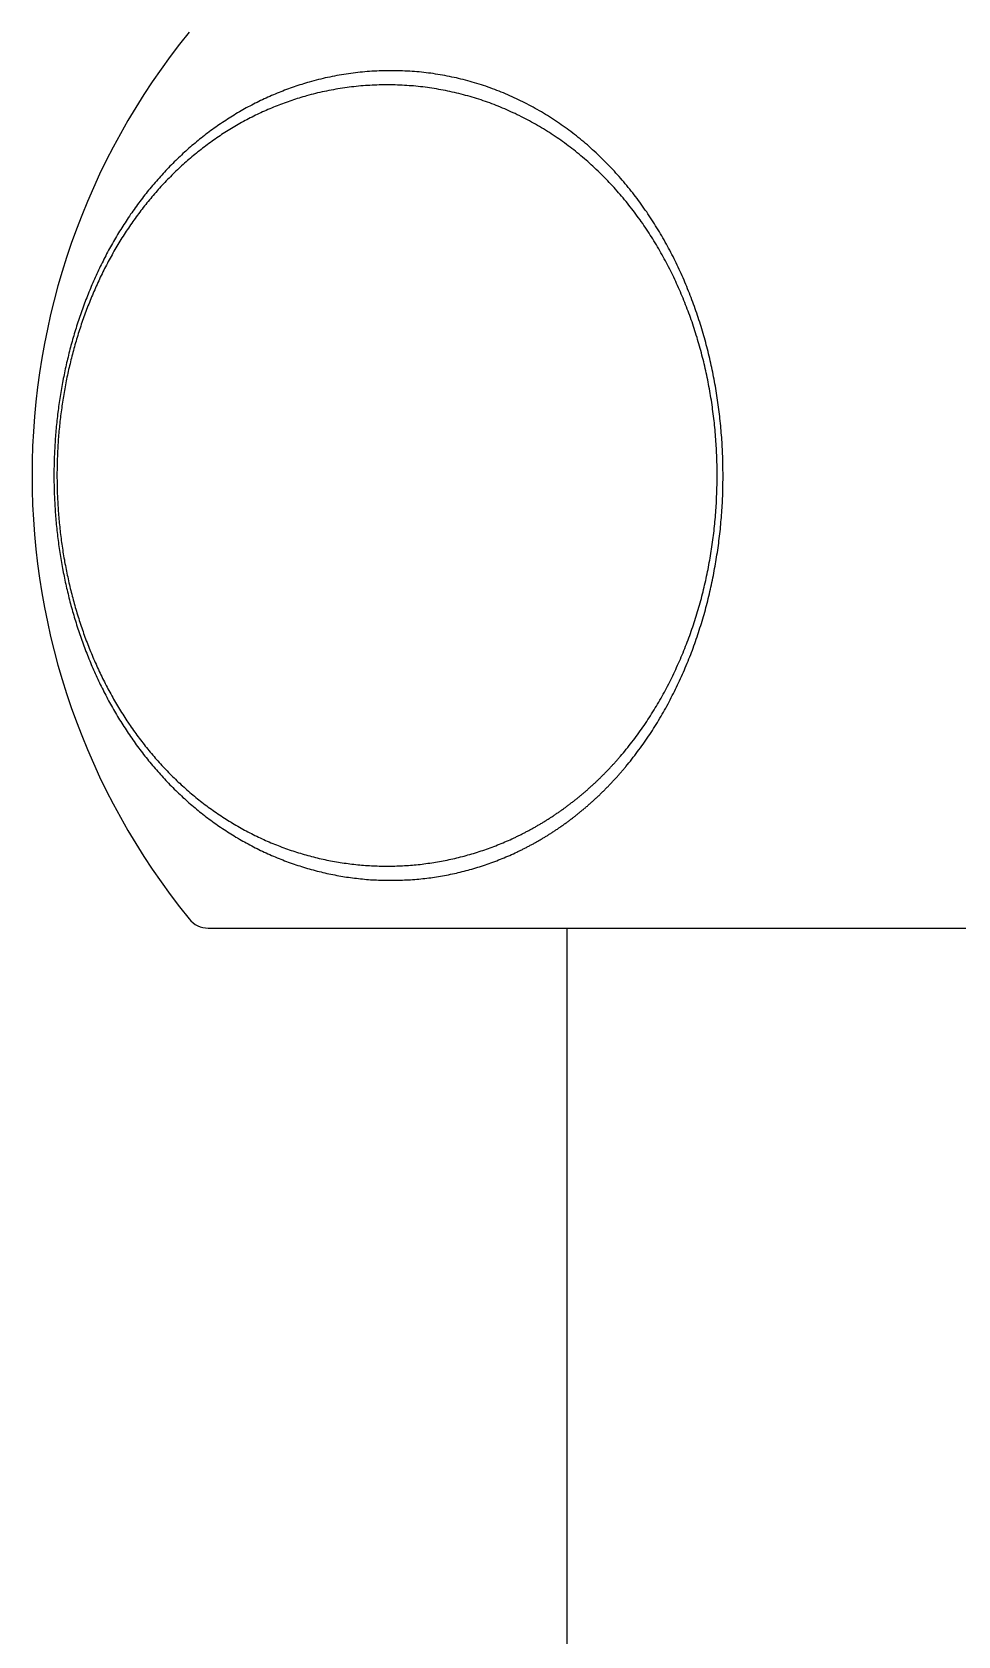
# Model space of a CAD drawing. Header units: millimetres. Extents: x 0 to 3800, y -67 to 2530.
# Drawn here: x 3342.38 to 3353.93, y 817.25 to 837.25 of the extents above; entities that cross this region are included whole.
import ezdxf

# ---------------------------------------------------------------- set-up
doc = ezdxf.new("R2010")
doc.units = ezdxf.units.MM
doc.layers.add('내부선 및 부속', color=4, linetype='Continuous')

msp = doc.modelspace()

# ---------------------------------------------------------------- linework, layer by layer
at = {"layer": '내부선 및 부속', "linetype": 'Continuous'}
for p, q in [((3344.58, 826.077), (3386.378, 826.077)), ((3349.054, 826.077), (3349.054, 688.603))]:
    msp.add_line(p, q, dxfattribs=at)
at = {"layer": '내부선 및 부속', "linetype": 'Continuous', "flags": 128}
for points in [[(3349.79, 828.093), (3349.808, 828.116), (3349.827, 828.139), (3349.845, 828.161), (3349.863, 828.184), (3349.881, 828.208), (3349.899, 828.231), (3349.917, 828.254), (3349.935, 828.278), (3349.952, 828.301), (3349.97, 828.325), (3349.987, 828.349), (3350.004, 828.373), (3350.021, 828.397), (3350.037, 828.421), (3350.054, 828.445), (3350.071, 828.47), (3350.087, 828.494), (3350.103, 828.519), (3350.119, 828.543), (3350.135, 828.568), (3350.151, 828.593), (3350.166, 828.618), (3350.182, 828.643), (3350.197, 828.668), (3350.212, 828.694), (3350.227, 828.719), (3350.242, 828.745), (3350.256, 828.77), (3350.271, 828.796), (3350.285, 828.822), (3350.3, 828.847), (3350.314, 828.873), (3350.328, 828.899), (3350.341, 828.925), (3350.355, 828.952), (3350.368, 828.978), (3350.382, 829.004), (3350.395, 829.03), (3350.408, 829.057), (3350.421, 829.083), (3350.434, 829.11), (3350.446, 829.137), (3350.459, 829.163), (3350.471, 829.19), (3350.483, 829.217), (3350.495, 829.244), (3350.507, 829.271), (3350.519, 829.298), (3350.53, 829.325), (3350.542, 829.352), (3350.553, 829.38), (3350.564, 829.407), (3350.575, 829.434), (3350.586, 829.461), (3350.597, 829.489), (3350.607, 829.516), (3350.618, 829.544), (3350.628, 829.571), (3350.638, 829.599), (3350.648, 829.627), (3350.658, 829.654), (3350.667, 829.682), (3350.677, 829.71), (3350.686, 829.738), (3350.695, 829.766), (3350.704, 829.794), (3350.713, 829.822), (3350.722, 829.85), (3350.731, 829.878), (3350.739, 829.906), (3350.748, 829.934), (3350.756, 829.962), (3350.764, 829.99), (3350.772, 830.018), (3350.78, 830.047), (3350.787, 830.075), (3350.795, 830.103), (3350.802, 830.132), (3350.809, 830.16), (3350.816, 830.189), (3350.823, 830.217), (3350.83, 830.246), (3350.837, 830.274), (3350.843, 830.303), (3350.85, 830.331), (3350.856, 830.36), (3350.862, 830.389), (3350.868, 830.417), (3350.874, 830.446), (3350.88, 830.475), (3350.885, 830.504), (3350.891, 830.532), (3350.896, 830.561), (3350.901, 830.59), (3350.907, 830.619), (3350.911, 830.648), (3350.916, 830.677), (3350.921, 830.706), (3350.925, 830.735), (3350.93, 830.764), (3350.93, 830.764), (3350.934, 830.793), (3350.938, 830.822), (3350.942, 830.851), (3350.946, 830.88), (3350.95, 830.909), (3350.953, 830.938), (3350.957, 830.967), (3350.96, 830.997), (3350.963, 831.026), (3350.967, 831.055), (3350.969, 831.084), (3350.972, 831.113), (3350.975, 831.143), (3350.977, 831.172), (3350.98, 831.201), (3350.982, 831.23), (3350.984, 831.26), (3350.986, 831.289), (3350.988, 831.318), (3350.99, 831.348), (3350.992, 831.377), (3350.993, 831.406), (3350.994, 831.435), (3350.996, 831.465), (3350.997, 831.494), (3350.998, 831.523), (3350.999, 831.553), (3350.999, 831.582), (3351, 831.611), (3351, 831.641), (3351.001, 831.67), (3351.001, 831.7), (3351.001, 831.729), (3351.001, 831.758), (3351, 831.788), (3351, 831.817), (3351, 831.846), (3350.999, 831.876), (3350.998, 831.905), (3350.997, 831.934), (3350.996, 831.964), (3350.995, 831.993), (3350.994, 832.022), (3350.993, 832.052), (3350.991, 832.081), (3350.989, 832.11), (3350.988, 832.139), (3350.986, 832.169), (3350.984, 832.198), (3350.981, 832.227), (3350.979, 832.257), (3350.977, 832.286), (3350.974, 832.315), (3350.971, 832.344), (3350.968, 832.373), (3350.965, 832.403), (3350.962, 832.432), (3350.959, 832.461), (3350.956, 832.49), (3350.952, 832.519), (3350.948, 832.548), (3350.945, 832.577), (3350.941, 832.606), (3350.937, 832.635), (3350.933, 832.664), (3350.928, 832.693), (3350.924, 832.722), (3350.919, 832.751), (3350.914, 832.78), (3350.91, 832.809), (3350.905, 832.838), (3350.9, 832.867), (3350.894, 832.896), (3350.889, 832.925), (3350.883, 832.954), (3350.878, 832.982), (3350.872, 833.011), (3350.866, 833.04), (3350.86, 833.069), (3350.854, 833.097), (3350.847, 833.126), (3350.841, 833.154), (3350.834, 833.183), (3350.828, 833.212), (3350.821, 833.24), (3350.814, 833.269), (3350.806, 833.297), (3350.799, 833.326), (3350.792, 833.354), (3350.784, 833.382), (3350.776, 833.411), (3350.769, 833.439), (3350.76, 833.467), (3350.752, 833.495), (3350.744, 833.524), (3350.736, 833.552), (3350.727, 833.58), (3350.718, 833.608), (3350.709, 833.636), (3350.7, 833.664), (3350.7, 833.664), (3350.691, 833.692), (3350.682, 833.72), (3350.673, 833.748), (3350.663, 833.776), (3350.653, 833.803), (3350.643, 833.831), (3350.633, 833.859), (3350.623, 833.887), (3350.613, 833.914), (3350.603, 833.942), (3350.592, 833.969), (3350.581, 833.997), (3350.57, 834.024), (3350.559, 834.051), (3350.548, 834.079), (3350.537, 834.106), (3350.525, 834.133), (3350.514, 834.16), (3350.502, 834.187), (3350.49, 834.214), (3350.478, 834.241), (3350.466, 834.268), (3350.454, 834.294), (3350.441, 834.321), (3350.429, 834.348), (3350.416, 834.374), (3350.403, 834.401), (3350.39, 834.427), (3350.377, 834.453), (3350.363, 834.48), (3350.35, 834.506), (3350.336, 834.532), (3350.322, 834.558), (3350.308, 834.584), (3350.294, 834.61), (3350.28, 834.635), (3350.265, 834.661), (3350.251, 834.687), (3350.236, 834.712), (3350.221, 834.737), (3350.206, 834.763), (3350.191, 834.788), (3350.176, 834.813), (3350.16, 834.838), (3350.145, 834.863), (3350.129, 834.888), (3350.113, 834.913), (3350.097, 834.937), (3350.081, 834.962), (3350.064, 834.986), (3350.048, 835.011), (3350.031, 835.035), (3350.014, 835.059), (3349.997, 835.083), (3349.98, 835.107), (3349.963, 835.131), (3349.945, 835.155), (3349.928, 835.178), (3349.91, 835.202), (3349.892, 835.225), (3349.874, 835.248), (3349.855, 835.271), (3349.837, 835.295), (3349.819, 835.317), (3349.8, 835.34), (3349.781, 835.363), (3349.762, 835.385), (3349.743, 835.408), (3349.724, 835.43), (3349.704, 835.452), (3349.685, 835.474), (3349.665, 835.496), (3349.645, 835.518), (3349.625, 835.539), (3349.605, 835.561), (3349.585, 835.582), (3349.564, 835.603), (3349.544, 835.624), (3349.523, 835.645), (3349.502, 835.666), (3349.481, 835.687), (3349.46, 835.707), (3349.438, 835.727), (3349.417, 835.748), (3349.395, 835.768), (3349.374, 835.787), (3349.352, 835.807), (3349.33, 835.827), (3349.308, 835.846), (3349.285, 835.865), (3349.263, 835.884), (3349.24, 835.903), (3349.218, 835.922), (3349.195, 835.94), (3349.172, 835.959), (3349.149, 835.977), (3349.125, 835.995), (3349.102, 836.013), (3349.078, 836.03), (3349.055, 836.048), (3349.055, 836.048), (3349.031, 836.065), (3349.007, 836.082), (3348.983, 836.099), (3348.959, 836.116), (3348.934, 836.132), (3348.91, 836.149), (3348.885, 836.165), (3348.861, 836.181), (3348.836, 836.197), (3348.811, 836.212), (3348.786, 836.228), (3348.761, 836.243), (3348.735, 836.258), (3348.71, 836.273), (3348.684, 836.288), (3348.659, 836.302), (3348.633, 836.316), (3348.607, 836.33), (3348.581, 836.344), (3348.555, 836.358), (3348.529, 836.371), (3348.503, 836.385), (3348.476, 836.398), (3348.45, 836.411), (3348.423, 836.423), (3348.397, 836.436), (3348.37, 836.448), (3348.343, 836.46), (3348.316, 836.472), (3348.289, 836.483), (3348.262, 836.495), (3348.234, 836.506), (3348.207, 836.517), (3348.18, 836.527), (3348.152, 836.538), (3348.125, 836.548), (3348.097, 836.558), (3348.069, 836.568), (3348.042, 836.578), (3348.014, 836.587), (3347.986, 836.596), (3347.958, 836.605), (3347.93, 836.614), (3347.901, 836.622), (3347.873, 836.63), (3347.845, 836.638), (3347.817, 836.646), (3347.788, 836.654), (3347.76, 836.661), (3347.731, 836.668), (3347.702, 836.675), (3347.674, 836.682), (3347.645, 836.688), (3347.616, 836.694), (3347.588, 836.7), (3347.559, 836.706), (3347.53, 836.712), (3347.501, 836.717), (3347.472, 836.722), (3347.443, 836.727), (3347.414, 836.731), (3347.385, 836.736), (3347.356, 836.74), (3347.326, 836.744), (3347.297, 836.747), (3347.268, 836.751), (3347.239, 836.754), (3347.209, 836.757), (3347.18, 836.759), (3347.151, 836.762), (3347.121, 836.764), (3347.092, 836.766), (3347.063, 836.768), (3347.033, 836.769), (3347.004, 836.771), (3346.975, 836.772), (3346.945, 836.772), (3346.916, 836.773), (3346.886, 836.773), (3346.857, 836.773), (3346.827, 836.773), (3346.798, 836.773), (3346.768, 836.772), (3346.739, 836.771), (3346.71, 836.77), (3346.68, 836.769), (3346.651, 836.767), (3346.621, 836.766), (3346.592, 836.764), (3346.563, 836.761), (3346.533, 836.759), (3346.504, 836.756), (3346.475, 836.753), (3346.445, 836.75), (3346.416, 836.747), (3346.387, 836.743), (3346.358, 836.739), (3346.329, 836.735), (3346.299, 836.731), (3346.27, 836.726), (3346.27, 836.726), (3346.241, 836.721), (3346.212, 836.716), (3346.183, 836.711), (3346.155, 836.706), (3346.126, 836.7), (3346.097, 836.694), (3346.068, 836.688), (3346.039, 836.682), (3346.011, 836.675), (3345.982, 836.668), (3345.954, 836.661), (3345.925, 836.654), (3345.897, 836.646), (3345.869, 836.639), (3345.84, 836.631), (3345.84, 836.631)], [(3345.84, 836.631), (3345.816, 836.624), (3345.792, 836.617), (3345.768, 836.61), (3345.745, 836.602), (3345.721, 836.595), (3345.697, 836.587), (3345.673, 836.579), (3345.649, 836.571), (3345.626, 836.563), (3345.602, 836.554), (3345.579, 836.546), (3345.555, 836.537), (3345.532, 836.528), (3345.508, 836.519), (3345.485, 836.51), (3345.462, 836.501), (3345.439, 836.491), (3345.415, 836.482), (3345.392, 836.472), (3345.369, 836.462), (3345.346, 836.452), (3345.323, 836.442), (3345.301, 836.431), (3345.278, 836.421), (3345.255, 836.41), (3345.233, 836.399), (3345.21, 836.388), (3345.188, 836.377), (3345.165, 836.366), (3345.143, 836.355), (3345.121, 836.343), (3345.098, 836.331), (3345.076, 836.32), (3345.054, 836.308), (3345.032, 836.295), (3345.011, 836.283), (3344.989, 836.271), (3344.967, 836.258), (3344.946, 836.246), (3344.924, 836.233), (3344.903, 836.22), (3344.881, 836.207), (3344.86, 836.193), (3344.839, 836.18), (3344.818, 836.167), (3344.797, 836.153), (3344.776, 836.139), (3344.755, 836.125), (3344.734, 836.111), (3344.713, 836.097), (3344.693, 836.083), (3344.672, 836.068), (3344.652, 836.054), (3344.632, 836.039), (3344.611, 836.025), (3344.591, 836.01), (3344.571, 835.995), (3344.551, 835.979), (3344.531, 835.964), (3344.512, 835.949), (3344.492, 835.933), (3344.472, 835.918), (3344.453, 835.902), (3344.434, 835.886), (3344.414, 835.87), (3344.395, 835.854), (3344.376, 835.838), (3344.357, 835.821), (3344.338, 835.805), (3344.319, 835.788), (3344.301, 835.771), (3344.282, 835.755), (3344.264, 835.738), (3344.245, 835.721), (3344.227, 835.704), (3344.209, 835.686), (3344.191, 835.669), (3344.173, 835.651), (3344.155, 835.634), (3344.137, 835.616), (3344.12, 835.598), (3344.102, 835.581), (3344.085, 835.563), (3344.067, 835.545), (3344.05, 835.526), (3344.033, 835.508), (3344.016, 835.49), (3343.999, 835.471), (3343.982, 835.453), (3343.965, 835.434), (3343.949, 835.415), (3343.932, 835.396), (3343.916, 835.377), (3343.899, 835.358), (3343.883, 835.339), (3343.867, 835.32), (3343.851, 835.301), (3343.835, 835.281), (3343.819, 835.262), (3343.804, 835.242), (3343.804, 835.242), (3343.788, 835.223), (3343.773, 835.203), (3343.758, 835.183), (3343.742, 835.163), (3343.727, 835.143), (3343.712, 835.123), (3343.697, 835.103), (3343.683, 835.083), (3343.668, 835.063), (3343.653, 835.042), (3343.639, 835.022), (3343.624, 835.001), (3343.61, 834.981), (3343.596, 834.96), (3343.582, 834.939), (3343.568, 834.918), (3343.554, 834.897), (3343.541, 834.876), (3343.527, 834.855), (3343.514, 834.834), (3343.5, 834.813), (3343.487, 834.792), (3343.474, 834.77), (3343.461, 834.749), (3343.448, 834.728), (3343.435, 834.706), (3343.422, 834.685), (3343.41, 834.663), (3343.397, 834.641), (3343.385, 834.619), (3343.372, 834.598), (3343.36, 834.576), (3343.348, 834.554), (3343.336, 834.532), (3343.324, 834.51), (3343.312, 834.487), (3343.301, 834.465), (3343.289, 834.443), (3343.278, 834.421), (3343.267, 834.398), (3343.255, 834.376), (3343.244, 834.353), (3343.233, 834.331), (3343.222, 834.308), (3343.212, 834.286), (3343.201, 834.263), (3343.19, 834.24), (3343.18, 834.218), (3343.17, 834.195), (3343.159, 834.172), (3343.149, 834.149), (3343.139, 834.126), (3343.129, 834.103), (3343.119, 834.08), (3343.11, 834.057), (3343.1, 834.034), (3343.091, 834.011), (3343.081, 833.987), (3343.072, 833.964), (3343.063, 833.941), (3343.054, 833.917), (3343.045, 833.894), (3343.036, 833.871), (3343.027, 833.847), (3343.018, 833.824), (3343.01, 833.8), (3343.001, 833.776), (3342.993, 833.753), (3342.985, 833.729), (3342.977, 833.705), (3342.969, 833.682), (3342.961, 833.658), (3342.953, 833.634), (3342.945, 833.61), (3342.937, 833.586), (3342.93, 833.563), (3342.923, 833.539), (3342.915, 833.515), (3342.908, 833.491), (3342.901, 833.467), (3342.894, 833.443), (3342.887, 833.418), (3342.88, 833.394), (3342.874, 833.37), (3342.867, 833.346), (3342.861, 833.322), (3342.854, 833.297), (3342.848, 833.273), (3342.842, 833.249), (3342.836, 833.225), (3342.83, 833.2), (3342.824, 833.176), (3342.818, 833.152), (3342.812, 833.127), (3342.807, 833.103), (3342.801, 833.078), (3342.796, 833.054), (3342.791, 833.029), (3342.786, 833.005), (3342.78, 832.98), (3342.78, 832.98), (3342.776, 832.956), (3342.771, 832.931), (3342.766, 832.906), (3342.761, 832.882), (3342.757, 832.857), (3342.752, 832.833), (3342.748, 832.808), (3342.744, 832.783), (3342.739, 832.758), (3342.735, 832.734), (3342.731, 832.709), (3342.728, 832.684), (3342.724, 832.659), (3342.72, 832.635), (3342.717, 832.61), (3342.713, 832.585), (3342.71, 832.56), (3342.707, 832.535), (3342.703, 832.511), (3342.7, 832.486), (3342.697, 832.461), (3342.695, 832.436), (3342.692, 832.411), (3342.689, 832.386), (3342.687, 832.361), (3342.684, 832.336), (3342.682, 832.311), (3342.68, 832.286), (3342.677, 832.261), (3342.675, 832.236), (3342.673, 832.211), (3342.671, 832.186), (3342.67, 832.161), (3342.668, 832.136), (3342.666, 832.111), (3342.665, 832.086), (3342.664, 832.061), (3342.662, 832.036), (3342.661, 832.011), (3342.66, 831.986), (3342.659, 831.961), (3342.658, 831.936), (3342.657, 831.911), (3342.657, 831.886), (3342.656, 831.861), (3342.656, 831.836), (3342.655, 831.811), (3342.655, 831.786), (3342.655, 831.761), (3342.655, 831.736), (3342.655, 831.711), (3342.655, 831.685), (3342.655, 831.66), (3342.655, 831.635), (3342.656, 831.61), (3342.656, 831.585), (3342.657, 831.56), (3342.657, 831.535), (3342.658, 831.51), (3342.659, 831.485), (3342.66, 831.46), (3342.661, 831.435), (3342.662, 831.41), (3342.664, 831.385), (3342.665, 831.36), (3342.666, 831.335), (3342.668, 831.31), (3342.67, 831.285), (3342.671, 831.26), (3342.673, 831.235), (3342.675, 831.21), (3342.677, 831.185), (3342.679, 831.16), (3342.682, 831.135), (3342.684, 831.11), (3342.687, 831.085), (3342.689, 831.06), (3342.692, 831.035), (3342.695, 831.01), (3342.697, 830.985), (3342.7, 830.961), (3342.703, 830.936), (3342.707, 830.911), (3342.71, 830.886), (3342.713, 830.861), (3342.717, 830.836), (3342.72, 830.812), (3342.724, 830.787), (3342.728, 830.762), (3342.731, 830.737), (3342.735, 830.712), (3342.74, 830.688), (3342.744, 830.663), (3342.748, 830.638), (3342.752, 830.614), (3342.757, 830.589), (3342.761, 830.564), (3342.766, 830.54), (3342.771, 830.515), (3342.776, 830.49), (3342.776, 830.49), (3342.781, 830.466), (3342.786, 830.441), (3342.791, 830.417), (3342.796, 830.392), (3342.801, 830.368), (3342.807, 830.343), (3342.812, 830.319), (3342.818, 830.295), (3342.824, 830.27), (3342.83, 830.246), (3342.836, 830.221), (3342.842, 830.197), (3342.848, 830.173), (3342.854, 830.149), (3342.861, 830.124), (3342.867, 830.1), (3342.874, 830.076), (3342.88, 830.052), (3342.887, 830.028), (3342.894, 830.004), (3342.901, 829.98), (3342.908, 829.955), (3342.915, 829.931), (3342.923, 829.908), (3342.93, 829.884), (3342.937, 829.86), (3342.945, 829.836), (3342.953, 829.812), (3342.961, 829.788), (3342.969, 829.764), (3342.977, 829.741), (3342.985, 829.717), (3342.993, 829.693), (3343.001, 829.67), (3343.01, 829.646), (3343.018, 829.623), (3343.027, 829.599), (3343.036, 829.576), (3343.045, 829.552), (3343.054, 829.529), (3343.063, 829.505), (3343.072, 829.482), (3343.081, 829.459), (3343.091, 829.436), (3343.1, 829.412), (3343.11, 829.389), (3343.119, 829.366), (3343.129, 829.343), (3343.139, 829.32), (3343.149, 829.297), (3343.159, 829.274), (3343.17, 829.251), (3343.18, 829.229), (3343.19, 829.206), (3343.201, 829.183), (3343.212, 829.16), (3343.222, 829.138), (3343.233, 829.115), (3343.244, 829.093), (3343.255, 829.07), (3343.267, 829.048), (3343.278, 829.025), (3343.289, 829.003), (3343.301, 828.981), (3343.313, 828.959), (3343.324, 828.937), (3343.336, 828.914), (3343.348, 828.892), (3343.36, 828.87), (3343.372, 828.849), (3343.385, 828.827), (3343.397, 828.805), (3343.41, 828.783), (3343.422, 828.762), (3343.435, 828.74), (3343.448, 828.718), (3343.461, 828.697), (3343.474, 828.676), (3343.487, 828.654), (3343.5, 828.633), (3343.514, 828.612), (3343.527, 828.591), (3343.541, 828.57), (3343.554, 828.549), (3343.568, 828.528), (3343.582, 828.507), (3343.596, 828.486), (3343.61, 828.466), (3343.624, 828.445), (3343.639, 828.424), (3343.653, 828.404), (3343.668, 828.384), (3343.682, 828.363), (3343.697, 828.343), (3343.712, 828.323), (3343.727, 828.303), (3343.742, 828.283), (3343.758, 828.263), (3343.773, 828.243), (3343.788, 828.223), (3343.788, 828.223), (3343.804, 828.204), (3343.82, 828.184), (3343.835, 828.165), (3343.851, 828.145), (3343.867, 828.126), (3343.883, 828.107), (3343.899, 828.088), (3343.916, 828.069), (3343.932, 828.05), (3343.949, 828.031), (3343.965, 828.012), (3343.982, 827.993), (3343.999, 827.975), (3344.016, 827.956), (3344.033, 827.938), (3344.05, 827.92), (3344.067, 827.902), (3344.084, 827.884), (3344.102, 827.866), (3344.12, 827.848), (3344.137, 827.83), (3344.155, 827.812), (3344.173, 827.795), (3344.191, 827.777), (3344.209, 827.76), (3344.227, 827.743), (3344.245, 827.725), (3344.264, 827.708), (3344.282, 827.692), (3344.301, 827.675), (3344.319, 827.658), (3344.338, 827.641), (3344.357, 827.625), (3344.376, 827.609), (3344.395, 827.592), (3344.414, 827.576), (3344.434, 827.56), (3344.453, 827.544), (3344.472, 827.529), (3344.492, 827.513), (3344.512, 827.497), (3344.531, 827.482), (3344.551, 827.467), (3344.571, 827.452), (3344.591, 827.437), (3344.611, 827.422), (3344.632, 827.407), (3344.652, 827.392), (3344.672, 827.378), (3344.693, 827.363), (3344.713, 827.349), (3344.734, 827.335), (3344.755, 827.321), (3344.776, 827.307), (3344.797, 827.293), (3344.818, 827.279), (3344.839, 827.266), (3344.86, 827.253), (3344.881, 827.239), (3344.903, 827.226), (3344.924, 827.213), (3344.946, 827.201), (3344.967, 827.188), (3344.989, 827.175), (3345.011, 827.163), (3345.032, 827.151), (3345.054, 827.139), (3345.076, 827.127), (3345.098, 827.115), (3345.121, 827.103), (3345.143, 827.092), (3345.165, 827.08), (3345.188, 827.069), (3345.21, 827.058), (3345.233, 827.047), (3345.255, 827.036), (3345.278, 827.025), (3345.301, 827.015), (3345.323, 827.005), (3345.346, 826.994), (3345.369, 826.984), (3345.392, 826.974), (3345.415, 826.965), (3345.438, 826.955), (3345.462, 826.945), (3345.485, 826.936), (3345.508, 826.927), (3345.532, 826.918), (3345.555, 826.909), (3345.578, 826.9), (3345.602, 826.892), (3345.626, 826.884), (3345.649, 826.875), (3345.673, 826.867), (3345.697, 826.859), (3345.721, 826.852), (3345.744, 826.844), (3345.768, 826.837), (3345.792, 826.829), (3345.816, 826.822), (3345.816, 826.822), (3345.84, 826.815), (3345.865, 826.809), (3345.889, 826.802), (3345.913, 826.795), (3345.937, 826.789), (3345.961, 826.783), (3345.986, 826.777), (3346.01, 826.771), (3346.035, 826.766), (3346.059, 826.76), (3346.083, 826.755), (3346.108, 826.75), (3346.133, 826.745), (3346.157, 826.74), (3346.182, 826.735), (3346.206, 826.731), (3346.231, 826.726), (3346.256, 826.722), (3346.28, 826.718), (3346.305, 826.714), (3346.33, 826.711), (3346.355, 826.707), (3346.38, 826.704), (3346.404, 826.701), (3346.429, 826.698), (3346.454, 826.695), (3346.479, 826.692), (3346.504, 826.69), (3346.529, 826.687), (3346.554, 826.685), (3346.579, 826.683), (3346.604, 826.681), (3346.629, 826.68), (3346.654, 826.678), (3346.679, 826.677), (3346.704, 826.676), (3346.729, 826.675), (3346.754, 826.674), (3346.779, 826.674), (3346.804, 826.673), (3346.829, 826.673), (3346.854, 826.673), (3346.879, 826.673), (3346.904, 826.673), (3346.929, 826.673), (3346.954, 826.674), (3346.979, 826.675), (3347.004, 826.676), (3347.029, 826.677), (3347.054, 826.678), (3347.079, 826.679), (3347.104, 826.681), (3347.129, 826.683), (3347.154, 826.685), (3347.179, 826.687), (3347.204, 826.689), (3347.229, 826.691), (3347.254, 826.694), (3347.279, 826.697), (3347.304, 826.7), (3347.329, 826.703), (3347.354, 826.706), (3347.378, 826.71), (3347.403, 826.713), (3347.428, 826.717), (3347.453, 826.721), (3347.477, 826.725), (3347.502, 826.73), (3347.527, 826.734), (3347.551, 826.739), (3347.576, 826.743), (3347.6, 826.748), (3347.625, 826.754), (3347.649, 826.759), (3347.674, 826.764), (3347.698, 826.77), (3347.723, 826.776), (3347.747, 826.782), (3347.771, 826.788), (3347.796, 826.794), (3347.82, 826.801), (3347.844, 826.807), (3347.868, 826.814), (3347.892, 826.821), (3347.916, 826.828), (3347.94, 826.836), (3347.964, 826.843), (3347.988, 826.851), (3348.012, 826.859), (3348.036, 826.867), (3348.059, 826.875), (3348.083, 826.883), (3348.106, 826.891), (3348.13, 826.9), (3348.153, 826.909), (3348.177, 826.918), (3348.2, 826.927), (3348.224, 826.936), (3348.247, 826.945), (3348.27, 826.955), (3348.27, 826.955), (3348.293, 826.965), (3348.316, 826.974), (3348.339, 826.984), (3348.362, 826.995), (3348.385, 827.005), (3348.407, 827.015), (3348.43, 827.026), (3348.43, 827.026)], [(3349.72, 828.22), (3349.739, 828.242), (3349.757, 828.264), (3349.775, 828.286), (3349.793, 828.308), (3349.811, 828.33), (3349.829, 828.353), (3349.847, 828.375), (3349.864, 828.398), (3349.882, 828.421), (3349.899, 828.443), (3349.916, 828.466), (3349.933, 828.489), (3349.95, 828.513), (3349.967, 828.536), (3349.983, 828.559), (3350, 828.583), (3350.016, 828.606), (3350.032, 828.63), (3350.048, 828.654), (3350.064, 828.678), (3350.079, 828.702), (3350.095, 828.726), (3350.11, 828.75), (3350.125, 828.774), (3350.14, 828.798), (3350.155, 828.823), (3350.17, 828.847), (3350.185, 828.872), (3350.199, 828.897), (3350.213, 828.921), (3350.228, 828.946), (3350.242, 828.971), (3350.255, 828.996), (3350.269, 829.021), (3350.283, 829.047), (3350.296, 829.072), (3350.309, 829.097), (3350.323, 829.123), (3350.336, 829.148), (3350.348, 829.174), (3350.361, 829.199), (3350.374, 829.225), (3350.386, 829.251), (3350.398, 829.277), (3350.41, 829.303), (3350.422, 829.329), (3350.434, 829.355), (3350.446, 829.381), (3350.457, 829.407), (3350.469, 829.433), (3350.48, 829.46), (3350.491, 829.486), (3350.502, 829.512), (3350.513, 829.539), (3350.524, 829.565), (3350.534, 829.592), (3350.544, 829.619), (3350.555, 829.645), (3350.565, 829.672), (3350.575, 829.699), (3350.585, 829.726), (3350.594, 829.753), (3350.604, 829.78), (3350.613, 829.807), (3350.622, 829.834), (3350.631, 829.861), (3350.64, 829.888), (3350.649, 829.915), (3350.658, 829.943), (3350.666, 829.97), (3350.675, 829.997), (3350.683, 830.025), (3350.691, 830.052), (3350.699, 830.08), (3350.707, 830.107), (3350.715, 830.135), (3350.722, 830.162), (3350.73, 830.19), (3350.737, 830.218), (3350.744, 830.245), (3350.751, 830.273), (3350.758, 830.301), (3350.765, 830.329), (3350.771, 830.357), (3350.778, 830.385), (3350.784, 830.412), (3350.79, 830.44), (3350.796, 830.468), (3350.802, 830.496), (3350.808, 830.524), (3350.813, 830.552), (3350.819, 830.58), (3350.824, 830.609), (3350.829, 830.637), (3350.834, 830.665), (3350.839, 830.693), (3350.844, 830.721), (3350.849, 830.749), (3350.853, 830.778), (3350.858, 830.806), (3350.858, 830.806), (3350.862, 830.834), (3350.866, 830.863), (3350.87, 830.891), (3350.874, 830.919), (3350.878, 830.948), (3350.881, 830.976), (3350.885, 831.004), (3350.888, 831.033), (3350.891, 831.061), (3350.894, 831.09), (3350.897, 831.118), (3350.9, 831.147), (3350.902, 831.175), (3350.905, 831.204), (3350.907, 831.232), (3350.91, 831.261), (3350.912, 831.289), (3350.914, 831.318), (3350.915, 831.346), (3350.917, 831.375), (3350.919, 831.404), (3350.92, 831.432), (3350.921, 831.461), (3350.923, 831.489), (3350.924, 831.518), (3350.925, 831.547), (3350.925, 831.575), (3350.926, 831.604), (3350.926, 831.633), (3350.927, 831.661), (3350.927, 831.69), (3350.927, 831.719), (3350.927, 831.747), (3350.927, 831.776), (3350.927, 831.805), (3350.926, 831.833), (3350.926, 831.862), (3350.925, 831.891), (3350.924, 831.92), (3350.923, 831.948), (3350.922, 831.977), (3350.921, 832.006), (3350.919, 832.034), (3350.918, 832.063), (3350.916, 832.092), (3350.914, 832.12), (3350.912, 832.149), (3350.91, 832.178), (3350.908, 832.206), (3350.906, 832.235), (3350.903, 832.263), (3350.901, 832.292), (3350.898, 832.321), (3350.895, 832.349), (3350.892, 832.378), (3350.889, 832.406), (3350.886, 832.435), (3350.882, 832.463), (3350.879, 832.492), (3350.875, 832.52), (3350.871, 832.549), (3350.867, 832.577), (3350.863, 832.606), (3350.859, 832.634), (3350.855, 832.663), (3350.85, 832.691), (3350.845, 832.719), (3350.841, 832.748), (3350.836, 832.776), (3350.831, 832.804), (3350.825, 832.833), (3350.82, 832.861), (3350.815, 832.889), (3350.809, 832.917), (3350.803, 832.945), (3350.797, 832.973), (3350.791, 833.002), (3350.785, 833.03), (3350.779, 833.058), (3350.772, 833.086), (3350.766, 833.114), (3350.759, 833.142), (3350.752, 833.169), (3350.745, 833.197), (3350.738, 833.225), (3350.731, 833.253), (3350.723, 833.281), (3350.716, 833.308), (3350.708, 833.336), (3350.7, 833.364), (3350.692, 833.391), (3350.684, 833.419), (3350.676, 833.446), (3350.667, 833.474), (3350.659, 833.501), (3350.65, 833.529), (3350.641, 833.556), (3350.632, 833.583), (3350.623, 833.611), (3350.614, 833.638), (3350.614, 833.638), (3350.604, 833.665), (3350.595, 833.692), (3350.585, 833.719), (3350.575, 833.746), (3350.565, 833.773), (3350.555, 833.8), (3350.545, 833.827), (3350.534, 833.854), (3350.524, 833.88), (3350.513, 833.907), (3350.502, 833.934), (3350.491, 833.96), (3350.48, 833.987), (3350.469, 834.013), (3350.457, 834.04), (3350.446, 834.066), (3350.434, 834.092), (3350.422, 834.118), (3350.41, 834.144), (3350.398, 834.17), (3350.386, 834.196), (3350.373, 834.222), (3350.36, 834.248), (3350.348, 834.274), (3350.335, 834.299), (3350.322, 834.325), (3350.309, 834.351), (3350.295, 834.376), (3350.282, 834.401), (3350.268, 834.427), (3350.254, 834.452), (3350.241, 834.477), (3350.226, 834.502), (3350.212, 834.527), (3350.198, 834.552), (3350.183, 834.576), (3350.169, 834.601), (3350.154, 834.626), (3350.139, 834.65), (3350.124, 834.674), (3350.109, 834.699), (3350.093, 834.723), (3350.078, 834.747), (3350.062, 834.771), (3350.046, 834.795), (3350.03, 834.819), (3350.014, 834.843), (3349.998, 834.866), (3349.981, 834.89), (3349.965, 834.913), (3349.948, 834.936), (3349.931, 834.96), (3349.914, 834.983), (3349.897, 835.006), (3349.88, 835.028), (3349.862, 835.051), (3349.844, 835.074), (3349.827, 835.096), (3349.809, 835.119), (3349.791, 835.141), (3349.772, 835.163), (3349.754, 835.185), (3349.736, 835.207), (3349.717, 835.229), (3349.698, 835.251), (3349.679, 835.272), (3349.66, 835.294), (3349.641, 835.315), (3349.621, 835.336), (3349.602, 835.357), (3349.582, 835.378), (3349.562, 835.399), (3349.542, 835.42), (3349.522, 835.44), (3349.502, 835.461), (3349.482, 835.481), (3349.461, 835.501), (3349.441, 835.521), (3349.42, 835.541), (3349.399, 835.56), (3349.378, 835.58), (3349.357, 835.599), (3349.335, 835.619), (3349.314, 835.638), (3349.292, 835.657), (3349.271, 835.675), (3349.249, 835.694), (3349.227, 835.712), (3349.205, 835.731), (3349.183, 835.749), (3349.16, 835.767), (3349.138, 835.785), (3349.115, 835.802), (3349.092, 835.82), (3349.069, 835.837), (3349.046, 835.854), (3349.023, 835.871), (3349, 835.888), (3348.977, 835.905), (3348.953, 835.921), (3348.953, 835.921), (3348.93, 835.937), (3348.906, 835.953), (3348.882, 835.969), (3348.858, 835.985), (3348.834, 836.001), (3348.81, 836.016), (3348.785, 836.031), (3348.761, 836.046), (3348.736, 836.061), (3348.712, 836.076), (3348.687, 836.09), (3348.662, 836.104), (3348.637, 836.119), (3348.612, 836.132), (3348.587, 836.146), (3348.561, 836.16), (3348.536, 836.173), (3348.51, 836.186), (3348.485, 836.199), (3348.459, 836.212), (3348.433, 836.224), (3348.407, 836.237), (3348.381, 836.249), (3348.355, 836.261), (3348.329, 836.273), (3348.303, 836.284), (3348.277, 836.296), (3348.25, 836.307), (3348.224, 836.318), (3348.197, 836.329), (3348.17, 836.339), (3348.144, 836.35), (3348.117, 836.36), (3348.09, 836.37), (3348.063, 836.38), (3348.036, 836.389), (3348.009, 836.398), (3347.982, 836.408), (3347.954, 836.416), (3347.927, 836.425), (3347.9, 836.434), (3347.872, 836.442), (3347.845, 836.45), (3347.817, 836.458), (3347.789, 836.465), (3347.762, 836.473), (3347.734, 836.48), (3347.706, 836.487), (3347.678, 836.494), (3347.65, 836.5), (3347.622, 836.507), (3347.594, 836.513), (3347.566, 836.519), (3347.538, 836.525), (3347.51, 836.53), (3347.482, 836.535), (3347.454, 836.54), (3347.426, 836.545), (3347.397, 836.55), (3347.369, 836.554), (3347.341, 836.559), (3347.312, 836.563), (3347.284, 836.566), (3347.255, 836.57), (3347.227, 836.573), (3347.198, 836.576), (3347.17, 836.579), (3347.141, 836.582), (3347.113, 836.584), (3347.084, 836.586), (3347.055, 836.588), (3347.027, 836.59), (3346.998, 836.592), (3346.969, 836.593), (3346.941, 836.594), (3346.912, 836.595), (3346.883, 836.596), (3346.855, 836.596), (3346.826, 836.596), (3346.797, 836.596), (3346.769, 836.596), (3346.74, 836.596), (3346.711, 836.595), (3346.682, 836.594), (3346.654, 836.593), (3346.625, 836.592), (3346.596, 836.59), (3346.568, 836.588), (3346.539, 836.587), (3346.51, 836.584), (3346.482, 836.582), (3346.453, 836.579), (3346.425, 836.576), (3346.396, 836.573), (3346.368, 836.57), (3346.339, 836.567), (3346.311, 836.563), (3346.282, 836.559), (3346.254, 836.555), (3346.226, 836.55), (3346.226, 836.55), (3346.197, 836.546), (3346.169, 836.541), (3346.141, 836.536), (3346.113, 836.531), (3346.084, 836.525), (3346.056, 836.519), (3346.028, 836.514), (3346, 836.508), (3345.972, 836.501), (3345.944, 836.495), (3345.917, 836.488), (3345.889, 836.481), (3345.861, 836.474), (3345.834, 836.466), (3345.806, 836.459), (3345.806, 836.459)], [(3345.806, 836.459), (3345.783, 836.452), (3345.759, 836.445), (3345.736, 836.439), (3345.713, 836.431), (3345.689, 836.424), (3345.666, 836.417), (3345.643, 836.409), (3345.62, 836.402), (3345.597, 836.394), (3345.574, 836.386), (3345.551, 836.378), (3345.528, 836.369), (3345.505, 836.361), (3345.482, 836.352), (3345.46, 836.343), (3345.437, 836.335), (3345.414, 836.326), (3345.392, 836.316), (3345.369, 836.307), (3345.347, 836.298), (3345.324, 836.288), (3345.302, 836.278), (3345.28, 836.268), (3345.257, 836.258), (3345.235, 836.248), (3345.213, 836.238), (3345.191, 836.227), (3345.169, 836.216), (3345.147, 836.206), (3345.126, 836.195), (3345.104, 836.184), (3345.082, 836.173), (3345.061, 836.161), (3345.039, 836.15), (3345.018, 836.138), (3344.996, 836.126), (3344.975, 836.115), (3344.954, 836.103), (3344.933, 836.09), (3344.912, 836.078), (3344.891, 836.066), (3344.87, 836.053), (3344.849, 836.04), (3344.828, 836.028), (3344.808, 836.015), (3344.787, 836.002), (3344.767, 835.988), (3344.746, 835.975), (3344.726, 835.962), (3344.706, 835.948), (3344.685, 835.934), (3344.665, 835.92), (3344.645, 835.906), (3344.626, 835.892), (3344.606, 835.878), (3344.586, 835.864), (3344.566, 835.849), (3344.547, 835.835), (3344.527, 835.82), (3344.508, 835.805), (3344.489, 835.79), (3344.47, 835.775), (3344.451, 835.76), (3344.432, 835.745), (3344.413, 835.729), (3344.394, 835.714), (3344.375, 835.698), (3344.357, 835.682), (3344.338, 835.667), (3344.32, 835.651), (3344.302, 835.635), (3344.283, 835.618), (3344.265, 835.602), (3344.247, 835.586), (3344.229, 835.569), (3344.211, 835.552), (3344.194, 835.536), (3344.176, 835.519), (3344.159, 835.502), (3344.141, 835.485), (3344.124, 835.468), (3344.107, 835.45), (3344.09, 835.433), (3344.072, 835.416), (3344.056, 835.398), (3344.039, 835.38), (3344.022, 835.363), (3344.005, 835.345), (3343.989, 835.327), (3343.973, 835.309), (3343.956, 835.291), (3343.94, 835.273), (3343.924, 835.254), (3343.908, 835.236), (3343.892, 835.217), (3343.876, 835.199), (3343.861, 835.18), (3343.845, 835.161), (3343.83, 835.142), (3343.814, 835.124), (3343.814, 835.124), (3343.799, 835.104), (3343.784, 835.085), (3343.769, 835.066), (3343.754, 835.047), (3343.739, 835.028), (3343.724, 835.008), (3343.71, 834.989), (3343.695, 834.969), (3343.681, 834.949), (3343.667, 834.93), (3343.652, 834.91), (3343.638, 834.89), (3343.624, 834.87), (3343.61, 834.85), (3343.597, 834.83), (3343.583, 834.81), (3343.569, 834.789), (3343.556, 834.769), (3343.543, 834.749), (3343.529, 834.728), (3343.516, 834.708), (3343.503, 834.687), (3343.49, 834.666), (3343.478, 834.645), (3343.465, 834.625), (3343.452, 834.604), (3343.44, 834.583), (3343.428, 834.562), (3343.415, 834.541), (3343.403, 834.52), (3343.391, 834.498), (3343.379, 834.477), (3343.367, 834.456), (3343.356, 834.434), (3343.344, 834.413), (3343.332, 834.392), (3343.321, 834.37), (3343.31, 834.348), (3343.298, 834.327), (3343.287, 834.305), (3343.276, 834.283), (3343.265, 834.262), (3343.255, 834.24), (3343.244, 834.218), (3343.233, 834.196), (3343.223, 834.174), (3343.213, 834.152), (3343.202, 834.13), (3343.192, 834.107), (3343.182, 834.085), (3343.172, 834.063), (3343.163, 834.041), (3343.153, 834.018), (3343.143, 833.996), (3343.134, 833.973), (3343.124, 833.951), (3343.115, 833.928), (3343.106, 833.906), (3343.097, 833.883), (3343.088, 833.861), (3343.079, 833.838), (3343.07, 833.815), (3343.061, 833.792), (3343.053, 833.769), (3343.044, 833.747), (3343.036, 833.724), (3343.028, 833.701), (3343.02, 833.678), (3343.012, 833.655), (3343.004, 833.632), (3342.996, 833.609), (3342.988, 833.585), (3342.98, 833.562), (3342.973, 833.539), (3342.965, 833.516), (3342.958, 833.493), (3342.951, 833.469), (3342.944, 833.446), (3342.937, 833.423), (3342.93, 833.399), (3342.923, 833.376), (3342.916, 833.352), (3342.91, 833.329), (3342.903, 833.306), (3342.897, 833.282), (3342.89, 833.258), (3342.884, 833.235), (3342.878, 833.211), (3342.872, 833.188), (3342.866, 833.164), (3342.86, 833.14), (3342.855, 833.117), (3342.849, 833.093), (3342.843, 833.069), (3342.838, 833.045), (3342.833, 833.022), (3342.827, 832.998), (3342.822, 832.974), (3342.817, 832.95), (3342.812, 832.926), (3342.812, 832.926), (3342.808, 832.902), (3342.803, 832.878), (3342.798, 832.854), (3342.794, 832.83), (3342.789, 832.806), (3342.785, 832.782), (3342.781, 832.758), (3342.777, 832.734), (3342.773, 832.71), (3342.769, 832.686), (3342.765, 832.662), (3342.761, 832.638), (3342.758, 832.614), (3342.754, 832.59), (3342.751, 832.566), (3342.747, 832.542), (3342.744, 832.517), (3342.741, 832.493), (3342.738, 832.469), (3342.735, 832.445), (3342.732, 832.421), (3342.729, 832.396), (3342.727, 832.372), (3342.724, 832.348), (3342.722, 832.324), (3342.719, 832.299), (3342.717, 832.275), (3342.715, 832.251), (3342.713, 832.227), (3342.711, 832.202), (3342.709, 832.178), (3342.707, 832.154), (3342.706, 832.129), (3342.704, 832.105), (3342.703, 832.081), (3342.701, 832.056), (3342.7, 832.032), (3342.699, 832.008), (3342.698, 831.983), (3342.697, 831.959), (3342.696, 831.934), (3342.695, 831.91), (3342.694, 831.886), (3342.694, 831.861), (3342.693, 831.837), (3342.693, 831.813), (3342.693, 831.788), (3342.692, 831.764), (3342.692, 831.739), (3342.692, 831.715), (3342.692, 831.691), (3342.693, 831.666), (3342.693, 831.642), (3342.693, 831.618), (3342.694, 831.593), (3342.694, 831.569), (3342.695, 831.544), (3342.696, 831.52), (3342.696, 831.496), (3342.697, 831.471), (3342.698, 831.447), (3342.7, 831.423), (3342.701, 831.398), (3342.702, 831.374), (3342.704, 831.35), (3342.705, 831.325), (3342.707, 831.301), (3342.709, 831.277), (3342.71, 831.252), (3342.712, 831.228), (3342.714, 831.204), (3342.716, 831.179), (3342.719, 831.155), (3342.721, 831.131), (3342.723, 831.107), (3342.726, 831.082), (3342.728, 831.058), (3342.731, 831.034), (3342.734, 831.01), (3342.737, 830.985), (3342.74, 830.961), (3342.743, 830.937), (3342.746, 830.913), (3342.75, 830.889), (3342.753, 830.865), (3342.756, 830.84), (3342.76, 830.816), (3342.764, 830.792), (3342.767, 830.768), (3342.771, 830.744), (3342.775, 830.72), (3342.779, 830.696), (3342.784, 830.672), (3342.788, 830.648), (3342.792, 830.624), (3342.797, 830.6), (3342.801, 830.576), (3342.806, 830.552), (3342.811, 830.528), (3342.816, 830.504), (3342.816, 830.504), (3342.821, 830.48), (3342.826, 830.457), (3342.831, 830.433), (3342.836, 830.409), (3342.842, 830.385), (3342.847, 830.361), (3342.853, 830.338), (3342.858, 830.314), (3342.864, 830.29), (3342.87, 830.267), (3342.876, 830.243), (3342.882, 830.219), (3342.888, 830.196), (3342.894, 830.172), (3342.901, 830.149), (3342.907, 830.125), (3342.914, 830.102), (3342.921, 830.078), (3342.927, 830.055), (3342.934, 830.031), (3342.941, 830.008), (3342.948, 829.985), (3342.956, 829.961), (3342.963, 829.938), (3342.97, 829.915), (3342.978, 829.892), (3342.985, 829.869), (3342.993, 829.845), (3343.001, 829.822), (3343.009, 829.799), (3343.017, 829.776), (3343.025, 829.753), (3343.033, 829.73), (3343.041, 829.707), (3343.05, 829.685), (3343.058, 829.662), (3343.067, 829.639), (3343.076, 829.616), (3343.085, 829.593), (3343.094, 829.571), (3343.103, 829.548), (3343.112, 829.526), (3343.121, 829.503), (3343.13, 829.481), (3343.14, 829.458), (3343.149, 829.436), (3343.159, 829.413), (3343.169, 829.391), (3343.179, 829.369), (3343.189, 829.346), (3343.199, 829.324), (3343.209, 829.302), (3343.219, 829.28), (3343.23, 829.258), (3343.24, 829.236), (3343.251, 829.214), (3343.262, 829.192), (3343.273, 829.17), (3343.284, 829.149), (3343.295, 829.127), (3343.306, 829.105), (3343.317, 829.083), (3343.328, 829.062), (3343.34, 829.04), (3343.352, 829.019), (3343.363, 828.998), (3343.375, 828.976), (3343.387, 828.955), (3343.399, 828.934), (3343.411, 828.913), (3343.423, 828.892), (3343.436, 828.87), (3343.448, 828.85), (3343.461, 828.829), (3343.473, 828.808), (3343.486, 828.787), (3343.499, 828.766), (3343.512, 828.746), (3343.525, 828.725), (3343.538, 828.705), (3343.551, 828.684), (3343.565, 828.664), (3343.578, 828.644), (3343.592, 828.623), (3343.606, 828.603), (3343.619, 828.583), (3343.633, 828.563), (3343.647, 828.543), (3343.662, 828.523), (3343.676, 828.504), (3343.69, 828.484), (3343.705, 828.464), (3343.719, 828.445), (3343.734, 828.425), (3343.749, 828.406), (3343.764, 828.387), (3343.779, 828.367), (3343.794, 828.348), (3343.809, 828.329), (3343.824, 828.31), (3343.824, 828.31), (3343.84, 828.291), (3343.855, 828.273), (3343.871, 828.254), (3343.887, 828.235), (3343.903, 828.217), (3343.918, 828.198), (3343.935, 828.18), (3343.951, 828.162), (3343.967, 828.144), (3343.983, 828.125), (3344, 828.107), (3344.016, 828.09), (3344.033, 828.072), (3344.05, 828.054), (3344.067, 828.037), (3344.084, 828.019), (3344.101, 828.002), (3344.118, 827.984), (3344.135, 827.967), (3344.153, 827.95), (3344.17, 827.933), (3344.188, 827.916), (3344.205, 827.899), (3344.223, 827.883), (3344.241, 827.866), (3344.259, 827.85), (3344.277, 827.833), (3344.295, 827.817), (3344.313, 827.801), (3344.332, 827.785), (3344.35, 827.769), (3344.369, 827.753), (3344.388, 827.738), (3344.406, 827.722), (3344.425, 827.707), (3344.444, 827.691), (3344.463, 827.676), (3344.482, 827.661), (3344.501, 827.646), (3344.521, 827.631), (3344.54, 827.616), (3344.56, 827.602), (3344.579, 827.587), (3344.599, 827.573), (3344.619, 827.559), (3344.639, 827.544), (3344.659, 827.53), (3344.679, 827.517), (3344.699, 827.503), (3344.719, 827.489), (3344.739, 827.476), (3344.76, 827.462), (3344.78, 827.449), (3344.801, 827.436), (3344.821, 827.423), (3344.842, 827.41), (3344.863, 827.397), (3344.883, 827.385), (3344.904, 827.372), (3344.925, 827.36), (3344.947, 827.348), (3344.968, 827.336), (3344.989, 827.324), (3345.01, 827.312), (3345.032, 827.3), (3345.053, 827.289), (3345.075, 827.277), (3345.096, 827.266), (3345.118, 827.255), (3345.14, 827.244), (3345.162, 827.233), (3345.184, 827.223), (3345.206, 827.212), (3345.228, 827.202), (3345.25, 827.192), (3345.272, 827.181), (3345.294, 827.171), (3345.316, 827.162), (3345.339, 827.152), (3345.361, 827.142), (3345.384, 827.133), (3345.406, 827.124), (3345.429, 827.115), (3345.452, 827.106), (3345.474, 827.097), (3345.497, 827.088), (3345.52, 827.08), (3345.543, 827.071), (3345.566, 827.063), (3345.589, 827.055), (3345.612, 827.047), (3345.635, 827.04), (3345.658, 827.032), (3345.681, 827.024), (3345.705, 827.017), (3345.728, 827.01), (3345.751, 827.003), (3345.775, 826.996), (3345.798, 826.99), (3345.821, 826.983), (3345.821, 826.983), (3345.845, 826.977), (3345.869, 826.97), (3345.892, 826.964), (3345.916, 826.958), (3345.939, 826.953), (3345.963, 826.947), (3345.987, 826.942), (3346.011, 826.936), (3346.034, 826.931), (3346.058, 826.926), (3346.082, 826.921), (3346.106, 826.917), (3346.13, 826.912), (3346.154, 826.908), (3346.178, 826.904), (3346.202, 826.899), (3346.226, 826.896), (3346.25, 826.892), (3346.274, 826.888), (3346.298, 826.885), (3346.323, 826.882), (3346.347, 826.878), (3346.371, 826.876), (3346.395, 826.873), (3346.419, 826.87), (3346.444, 826.868), (3346.468, 826.865), (3346.492, 826.863), (3346.516, 826.861), (3346.541, 826.859), (3346.565, 826.858), (3346.589, 826.856), (3346.614, 826.855), (3346.638, 826.854), (3346.662, 826.853), (3346.687, 826.852), (3346.711, 826.851), (3346.735, 826.85), (3346.76, 826.85), (3346.784, 826.85), (3346.809, 826.85), (3346.833, 826.85), (3346.857, 826.85), (3346.882, 826.85), (3346.906, 826.851), (3346.93, 826.852), (3346.955, 826.852), (3346.979, 826.854), (3347.003, 826.855), (3347.028, 826.856), (3347.052, 826.858), (3347.076, 826.859), (3347.101, 826.861), (3347.125, 826.863), (3347.149, 826.865), (3347.173, 826.867), (3347.198, 826.87), (3347.222, 826.872), (3347.246, 826.875), (3347.27, 826.878), (3347.294, 826.881), (3347.319, 826.885), (3347.343, 826.888), (3347.367, 826.891), (3347.391, 826.895), (3347.415, 826.899), (3347.439, 826.903), (3347.463, 826.907), (3347.487, 826.912), (3347.511, 826.916), (3347.535, 826.921), (3347.559, 826.926), (3347.583, 826.931), (3347.606, 826.936), (3347.63, 826.941), (3347.654, 826.946), (3347.678, 826.952), (3347.701, 826.958), (3347.725, 826.964), (3347.749, 826.97), (3347.772, 826.976), (3347.796, 826.982), (3347.819, 826.989), (3347.843, 826.996), (3347.866, 827.002), (3347.889, 827.009), (3347.913, 827.017), (3347.936, 827.024), (3347.959, 827.031), (3347.982, 827.039), (3348.005, 827.047), (3348.029, 827.055), (3348.052, 827.063), (3348.074, 827.071), (3348.097, 827.079), (3348.12, 827.088), (3348.143, 827.096), (3348.166, 827.105), (3348.188, 827.114), (3348.211, 827.123), (3348.211, 827.123), (3348.234, 827.132), (3348.256, 827.142), (3348.278, 827.151), (3348.301, 827.161), (3348.323, 827.17), (3348.345, 827.18), (3348.367, 827.191), (3348.367, 827.191)], [(3348.367, 827.191), (3348.377, 827.195), (3348.387, 827.2), (3348.397, 827.204), (3348.406, 827.209), (3348.416, 827.213), (3348.426, 827.218), (3348.436, 827.223), (3348.445, 827.227), (3348.455, 827.232), (3348.465, 827.237), (3348.474, 827.242), (3348.484, 827.246), (3348.494, 827.251), (3348.503, 827.256), (3348.513, 827.261), (3348.522, 827.266), (3348.532, 827.271), (3348.541, 827.276), (3348.551, 827.281), (3348.56, 827.286), (3348.57, 827.291), (3348.579, 827.296), (3348.589, 827.301), (3348.598, 827.306), (3348.608, 827.311), (3348.617, 827.317), (3348.627, 827.322), (3348.636, 827.327), (3348.646, 827.332), (3348.655, 827.338), (3348.664, 827.343), (3348.674, 827.348), (3348.683, 827.354), (3348.692, 827.359), (3348.702, 827.364), (3348.711, 827.37), (3348.72, 827.375), (3348.729, 827.381), (3348.739, 827.386), (3348.748, 827.392), (3348.757, 827.398), (3348.766, 827.403), (3348.776, 827.409), (3348.785, 827.415), (3348.794, 827.42), (3348.803, 827.426), (3348.812, 827.432), (3348.821, 827.437), (3348.83, 827.443), (3348.839, 827.449), (3348.848, 827.455), (3348.857, 827.461), (3348.867, 827.467), (3348.876, 827.473), (3348.885, 827.479), (3348.894, 827.485), (3348.902, 827.491), (3348.911, 827.497), (3348.92, 827.503), (3348.929, 827.509), (3348.938, 827.515), (3348.947, 827.521), (3348.956, 827.527), (3348.965, 827.533), (3348.974, 827.539), (3348.982, 827.546), (3348.991, 827.552), (3349, 827.558), (3349.009, 827.564), (3349.017, 827.571), (3349.026, 827.577), (3349.035, 827.583), (3349.044, 827.59), (3349.052, 827.596), (3349.061, 827.603), (3349.07, 827.609), (3349.078, 827.616), (3349.087, 827.622), (3349.095, 827.629), (3349.104, 827.635), (3349.112, 827.642), (3349.121, 827.648), (3349.129, 827.655), (3349.138, 827.662), (3349.146, 827.668), (3349.155, 827.675), (3349.163, 827.682), (3349.172, 827.689), (3349.18, 827.695), (3349.189, 827.702), (3349.197, 827.709), (3349.205, 827.716), (3349.214, 827.723), (3349.222, 827.729), (3349.23, 827.736), (3349.238, 827.743), (3349.247, 827.75), (3349.255, 827.757), (3349.263, 827.764), (3349.271, 827.771), (3349.271, 827.771), (3349.28, 827.778), (3349.288, 827.785), (3349.296, 827.792), (3349.304, 827.799), (3349.312, 827.807), (3349.32, 827.814), (3349.328, 827.821), (3349.336, 827.828), (3349.344, 827.835), (3349.352, 827.842), (3349.36, 827.85), (3349.368, 827.857), (3349.376, 827.864), (3349.384, 827.872), (3349.392, 827.879), (3349.4, 827.886), (3349.408, 827.894), (3349.416, 827.901), (3349.423, 827.908), (3349.431, 827.916), (3349.439, 827.923), (3349.447, 827.931), (3349.455, 827.938), (3349.462, 827.946), (3349.47, 827.953), (3349.478, 827.961), (3349.485, 827.968), (3349.493, 827.976), (3349.501, 827.984), (3349.508, 827.991), (3349.516, 827.999), (3349.523, 828.007), (3349.531, 828.014), (3349.539, 828.022), (3349.546, 828.03), (3349.554, 828.037), (3349.561, 828.045), (3349.568, 828.053), (3349.576, 828.061), (3349.583, 828.069), (3349.591, 828.076), (3349.598, 828.084), (3349.605, 828.092), (3349.613, 828.1), (3349.62, 828.108), (3349.627, 828.116), (3349.635, 828.124), (3349.642, 828.132), (3349.649, 828.14), (3349.656, 828.148), (3349.663, 828.156), (3349.671, 828.164), (3349.678, 828.172), (3349.685, 828.18), (3349.692, 828.188), (3349.699, 828.196), (3349.706, 828.204), (3349.713, 828.212), (3349.72, 828.22), (3349.72, 828.22)], [(3348.43, 827.026), (3348.44, 827.031), (3348.45, 827.035), (3348.46, 827.04), (3348.469, 827.045), (3348.479, 827.05), (3348.489, 827.054), (3348.499, 827.059), (3348.509, 827.064), (3348.518, 827.069), (3348.528, 827.074), (3348.538, 827.079), (3348.548, 827.084), (3348.557, 827.089), (3348.567, 827.094), (3348.577, 827.099), (3348.587, 827.104), (3348.596, 827.11), (3348.606, 827.115), (3348.615, 827.12), (3348.625, 827.125), (3348.635, 827.13), (3348.644, 827.136), (3348.654, 827.141), (3348.663, 827.146), (3348.673, 827.152), (3348.682, 827.157), (3348.692, 827.163), (3348.701, 827.168), (3348.711, 827.174), (3348.72, 827.179), (3348.73, 827.185), (3348.739, 827.19), (3348.749, 827.196), (3348.758, 827.201), (3348.768, 827.207), (3348.777, 827.213), (3348.786, 827.218), (3348.796, 827.224), (3348.805, 827.23), (3348.814, 827.236), (3348.824, 827.242), (3348.833, 827.247), (3348.842, 827.253), (3348.851, 827.259), (3348.861, 827.265), (3348.87, 827.271), (3348.879, 827.277), (3348.888, 827.283), (3348.897, 827.289), (3348.906, 827.295), (3348.916, 827.301), (3348.925, 827.307), (3348.934, 827.313), (3348.943, 827.319), (3348.952, 827.326), (3348.961, 827.332), (3348.97, 827.338), (3348.979, 827.344), (3348.988, 827.351), (3348.997, 827.357), (3349.006, 827.363), (3349.015, 827.37), (3349.024, 827.376), (3349.033, 827.382), (3349.042, 827.389), (3349.05, 827.395), (3349.059, 827.402), (3349.068, 827.408), (3349.077, 827.415), (3349.086, 827.421), (3349.094, 827.428), (3349.103, 827.435), (3349.112, 827.441), (3349.121, 827.448), (3349.129, 827.455), (3349.138, 827.461), (3349.147, 827.468), (3349.155, 827.475), (3349.164, 827.482), (3349.173, 827.488), (3349.181, 827.495), (3349.19, 827.502), (3349.198, 827.509), (3349.207, 827.516), (3349.215, 827.523), (3349.224, 827.53), (3349.232, 827.537), (3349.241, 827.544), (3349.249, 827.551), (3349.258, 827.558), (3349.266, 827.565), (3349.274, 827.572), (3349.283, 827.579), (3349.291, 827.586), (3349.299, 827.593), (3349.308, 827.6), (3349.316, 827.607), (3349.324, 827.615), (3349.332, 827.622), (3349.341, 827.629), (3349.341, 827.629), (3349.349, 827.636), (3349.357, 827.644), (3349.365, 827.651), (3349.373, 827.658), (3349.381, 827.666), (3349.39, 827.673), (3349.398, 827.681), (3349.406, 827.688), (3349.414, 827.696), (3349.422, 827.703), (3349.43, 827.71), (3349.438, 827.718), (3349.446, 827.726), (3349.454, 827.733), (3349.462, 827.741), (3349.469, 827.748), (3349.477, 827.756), (3349.485, 827.764), (3349.493, 827.771), (3349.501, 827.779), (3349.509, 827.787), (3349.516, 827.794), (3349.524, 827.802), (3349.532, 827.81), (3349.54, 827.818), (3349.547, 827.825), (3349.555, 827.833), (3349.563, 827.841), (3349.57, 827.849), (3349.578, 827.857), (3349.585, 827.865), (3349.593, 827.873), (3349.601, 827.881), (3349.608, 827.888), (3349.616, 827.896), (3349.623, 827.904), (3349.631, 827.912), (3349.638, 827.921), (3349.646, 827.929), (3349.653, 827.937), (3349.66, 827.945), (3349.668, 827.953), (3349.675, 827.961), (3349.682, 827.969), (3349.69, 827.977), (3349.697, 827.985), (3349.704, 827.994), (3349.711, 828.002), (3349.719, 828.01), (3349.726, 828.018), (3349.733, 828.027), (3349.74, 828.035), (3349.747, 828.043), (3349.754, 828.051), (3349.761, 828.06), (3349.769, 828.068), (3349.776, 828.077), (3349.783, 828.085), (3349.79, 828.093), (3349.79, 828.093)]]:
    msp.add_lwpolyline(points, dxfattribs=at)
at = {"layer": '내부선 및 부속', "linetype": 'Continuous'}
for centre, radius, start, end in [((3351.171, 831.723), 8.79, 140.9979, 219.0021), ((3344.58, 826.385), 0.308, 219.0021, 270)]:
    msp.add_arc(centre, radius, start, end, dxfattribs=at)

doc.saveas('drawing.dxf')
